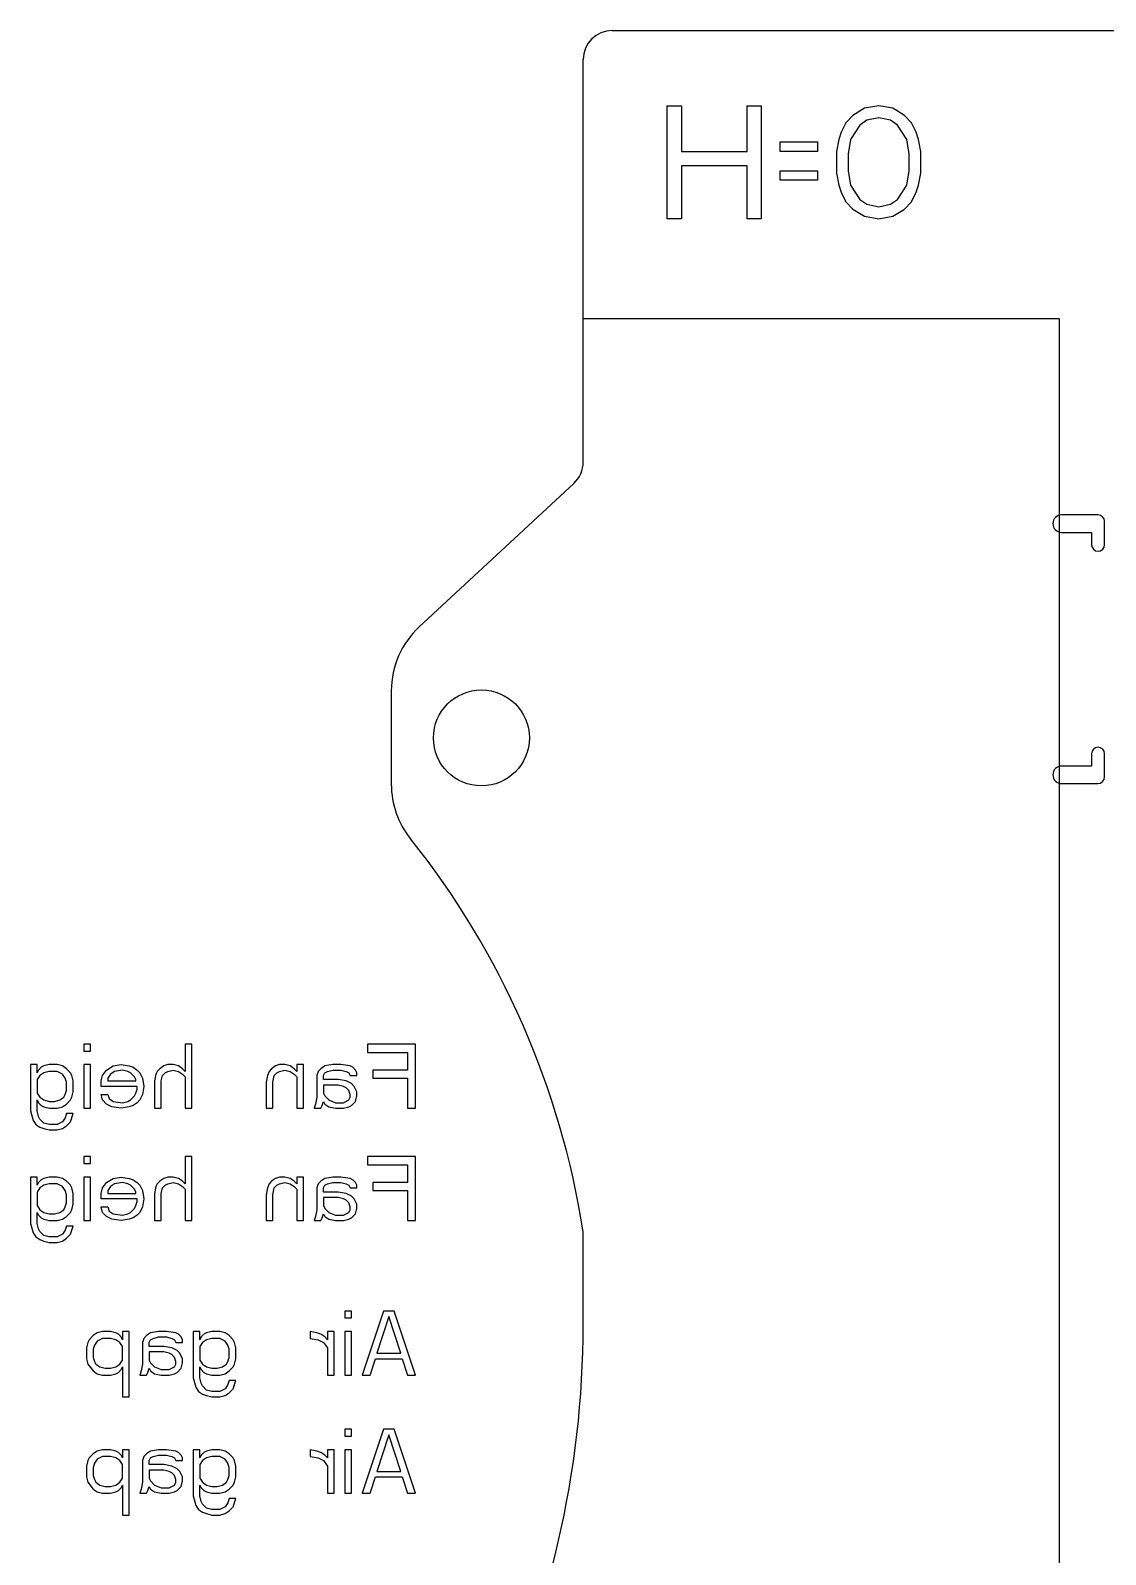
# Model space of a CAD drawing. Header units: millimetres. Extents: x 0 to 594, y 0 to 420.
# Drawn here: x 506.9 to 543.9, y 221.5 to 273.9 of the extents above; entities that cross this region are included whole.
import ezdxf

# ---------------------------------------------------------------- set-up
doc = ezdxf.new("R2010")
doc.units = ezdxf.units.MM
doc.header["$LTSCALE"] = 32.67
doc.layers.get('0').update_dxf_attribs({"linetype": 'CONTINUOUS'})
doc.layers.add('5_CURVES', color=7, linetype='CONTINUOUS')

msp = doc.modelspace()

# ---------------------------------------------------------------- linework, layer by layer
at = {"color": 7, "linetype": 'CONTINUOUS'}
for p, q in [((526.907, 273.933), (550.707, 273.933)), ((525.907, 259.089), (525.907, 272.933)), ((520.267, 253.423), (525.587, 258.356)), ((543.612, 257.273), (542.362, 257.273)), ((543.842, 256.248), (543.842, 257.043)), ((542.362, 256.673), (543.392, 256.673)), ((543.392, 256.673), (543.392, 256.248)), ((519.307, 251.223), (519.307, 248.008)), ((543.392, 249.058), (543.392, 248.633)), ((543.842, 248.263), (543.842, 249.058)), ((543.392, 248.633), (542.362, 248.633)), ((542.362, 248.033), (543.612, 248.033)), ((525.907, 229.433), (525.907, 232.618))]:
    msp.add_line(p, q, dxfattribs=at)
at = {"color": 4, "linetype": 'CONTINUOUS'}
for p, q in [((528.8, 271.339), (529.285, 271.339)), ((528.8, 267.46), (528.8, 271.339)), ((529.285, 271.339), (529.285, 269.771)), ((531.547, 271.339), (532.032, 271.339)), ((531.547, 269.771), (531.547, 271.339)), ((532.032, 271.339), (532.032, 267.46)), ((535.183, 271.009), (534.941, 270.761)), ((535.587, 271.256), (535.183, 271.009)), ((536.072, 271.339), (535.587, 271.256)), ((536.556, 271.256), (536.072, 271.339)), ((536.96, 271.009), (536.556, 271.256)), ((537.203, 270.761), (536.96, 271.009)), ((534.941, 270.761), (534.779, 270.431)), ((535.425, 270.679), (535.102, 270.183)), ((535.668, 270.844), (535.425, 270.679)), ((536.072, 270.926), (535.668, 270.844)), ((536.476, 270.844), (536.072, 270.926)), ((536.718, 270.679), (536.476, 270.844)), ((537.041, 270.183), (536.718, 270.679)), ((537.364, 270.431), (537.203, 270.761)), ((532.678, 270.101), (533.971, 270.101)), ((532.678, 269.771), (532.678, 270.101)), ((533.971, 270.101), (533.971, 269.771)), ((534.698, 270.183), (534.617, 269.771)), ((534.779, 270.431), (534.698, 270.183)), ((535.102, 270.183), (535.021, 269.688)), ((537.122, 269.688), (537.041, 270.183)), ((537.445, 270.183), (537.364, 270.431)), ((537.526, 269.771), (537.445, 270.183)), ((529.285, 269.771), (531.547, 269.771)), ((533.971, 269.771), (532.678, 269.771)), ((534.617, 269.771), (534.617, 269.028)), ((535.021, 269.688), (535.021, 269.111)), ((537.122, 269.111), (537.122, 269.688)), ((537.526, 269.028), (537.526, 269.771)), ((531.547, 269.276), (529.285, 269.276)), ((529.285, 269.276), (529.285, 267.46)), ((531.547, 267.46), (531.547, 269.276)), ((532.678, 269.111), (533.971, 269.111)), ((532.678, 268.781), (532.678, 269.111)), ((533.971, 269.111), (533.971, 268.781)), ((534.617, 269.028), (534.698, 268.616)), ((535.021, 269.111), (535.102, 268.616)), ((537.041, 268.616), (537.122, 269.111)), ((537.445, 268.616), (537.526, 269.028)), ((533.971, 268.781), (532.678, 268.781)), ((534.698, 268.616), (534.779, 268.368)), ((534.779, 268.368), (534.941, 268.038)), ((535.102, 268.616), (535.425, 268.121)), ((536.718, 268.121), (537.041, 268.616)), ((537.203, 268.038), (537.364, 268.368)), ((537.364, 268.368), (537.445, 268.616)), ((534.941, 268.038), (535.183, 267.791)), ((535.425, 268.121), (535.668, 267.956)), ((535.668, 267.956), (536.072, 267.873)), ((536.072, 267.873), (536.476, 267.956)), ((536.476, 267.956), (536.718, 268.121)), ((536.96, 267.791), (537.203, 268.038)), ((529.285, 267.46), (528.8, 267.46)), ((532.032, 267.46), (531.547, 267.46)), ((535.183, 267.791), (535.587, 267.543)), ((535.587, 267.543), (536.072, 267.46)), ((536.072, 267.46), (536.556, 267.543)), ((536.556, 267.543), (536.96, 267.791))]:
    msp.add_line(p, q, dxfattribs=at)
at = {"color": 40, "linetype": 'CONTINUOUS'}
for p, q in [((525.907, 264.033), (542.277, 264.033)), ((542.277, 264.033), (542.277, 177.403))]:
    msp.add_line(p, q, dxfattribs=at)
at = {"color": 7, "linetype": 'CONTINUOUS'}
msp.add_circle((522.407, 249.603), 1.65, dxfattribs=at)
for centre, radius, start, end in [((526.907, 272.933), 1, 90, 180), ((524.907, 259.089), 1, 312.84, 360), ((542.362, 256.973), 0.3, 90, 270), ((543.612, 257.043), 0.23, 0, 90), ((543.617, 256.248), 0.225, 180, 360), ((522.307, 251.223), 3, 132.84, 180), ((543.617, 249.058), 0.225, 0, 180), ((542.362, 248.333), 0.3, 90, 270), ((522.307, 248.008), 3, 180, 218.6411), ((543.612, 248.263), 0.23, 270, 360), ((497.547, 228.213), 28.7, 8.8281, 38.6411), ((492.907, 229.433), 33, 307.9177, 360)]:
    msp.add_arc(centre, radius, start, end, dxfattribs=at)
at = {"layer": '5_CURVES', "color": 40, "linetype": 'CONTINUOUS'}
for p, q in [((508.958, 239.069), (508.729, 239.069)), ((508.729, 239.069), (508.729, 238.835)), ((508.958, 238.835), (508.958, 239.069)), ((512.441, 239.069), (512.212, 239.069)), ((512.212, 239.069), (512.212, 238.133)), ((512.441, 236.869), (512.441, 239.069)), ((520.141, 239.069), (518.491, 239.069)), ((518.491, 239.069), (518.491, 238.788)), ((520.141, 236.869), (520.141, 239.069)), ((508.729, 238.835), (508.958, 238.835)), ((518.491, 238.788), (519.866, 238.788)), ((519.866, 238.788), (519.866, 238.18)), ((507.125, 238.367), (506.895, 238.367)), ((506.895, 238.367), (506.895, 236.776)), ((507.125, 238.086), (507.125, 238.367)), ((507.17, 238.18), (507.125, 238.086)), ((507.216, 237.993), (507.125, 237.852)), ((507.262, 238.274), (507.17, 238.18)), ((507.354, 238.086), (507.216, 237.993)), ((507.354, 238.32), (507.262, 238.274)), ((507.537, 238.367), (507.354, 238.32)), ((507.537, 238.133), (507.354, 238.086)), ((507.812, 238.367), (507.537, 238.367)), ((507.812, 238.133), (507.537, 238.133)), ((507.995, 238.32), (507.812, 238.367)), ((507.995, 238.04), (507.812, 238.133)), ((508.133, 238.227), (507.995, 238.32)), ((508.087, 237.899), (507.995, 238.04)), ((508.27, 238.086), (508.133, 238.227)), ((508.316, 237.993), (508.27, 238.086)), ((508.362, 237.805), (508.316, 237.993)), ((508.958, 238.367), (508.729, 238.367)), ((508.729, 238.367), (508.729, 236.869)), ((508.958, 236.869), (508.958, 238.367)), ((509.325, 237.805), (509.37, 237.993)), ((509.37, 237.993), (509.508, 238.18)), ((509.508, 238.18), (509.737, 238.32)), ((509.645, 238.04), (509.554, 237.899)), ((509.783, 238.133), (509.645, 238.04)), ((509.737, 238.32), (510.012, 238.367)), ((510.058, 238.18), (509.783, 238.133)), ((510.012, 238.367), (510.287, 238.32)), ((510.241, 238.133), (510.058, 238.18)), ((510.333, 238.086), (510.241, 238.133)), ((510.287, 238.32), (510.425, 238.274)), ((510.47, 237.946), (510.333, 238.086)), ((510.425, 238.274), (510.562, 238.18)), ((510.562, 238.18), (510.654, 238.086)), ((510.654, 238.086), (510.745, 237.899)), ((511.204, 238.04), (511.158, 237.805)), ((511.25, 238.133), (511.204, 238.04)), ((511.341, 238.227), (511.25, 238.133)), ((511.479, 238.32), (511.341, 238.227)), ((511.387, 237.805), (511.433, 237.993)), ((511.433, 237.993), (511.525, 238.086)), ((511.616, 238.367), (511.479, 238.32)), ((511.525, 238.086), (511.616, 238.133)), ((511.8, 238.367), (511.616, 238.367)), ((511.616, 238.133), (511.8, 238.18)), ((511.983, 238.32), (511.8, 238.367)), ((511.8, 238.18), (511.983, 238.133)), ((512.12, 238.227), (511.983, 238.32)), ((511.983, 238.133), (512.12, 238.04)), ((512.212, 238.133), (512.12, 238.227)), ((512.12, 238.04), (512.212, 237.946)), ((515.054, 237.993), (515.008, 237.759)), ((515.1, 238.133), (515.054, 237.993)), ((515.191, 238.227), (515.1, 238.133)), ((515.329, 238.32), (515.191, 238.227)), ((515.237, 237.759), (515.283, 237.993)), ((515.283, 237.993), (515.375, 238.086)), ((515.466, 238.367), (515.329, 238.32)), ((515.375, 238.086), (515.466, 238.133)), ((515.65, 238.367), (515.466, 238.367)), ((515.466, 238.133), (515.65, 238.18)), ((515.833, 238.32), (515.65, 238.367)), ((515.65, 238.18), (515.833, 238.133)), ((515.97, 238.227), (515.833, 238.32)), ((515.833, 238.133), (515.97, 238.04)), ((516.062, 238.133), (515.97, 238.227)), ((515.97, 238.04), (516.062, 237.946)), ((516.291, 238.367), (516.062, 238.367)), ((516.062, 238.367), (516.062, 238.133)), ((516.291, 236.869), (516.291, 238.367)), ((516.795, 238.133), (516.75, 237.993)), ((516.75, 237.993), (516.75, 237.244)), ((516.887, 238.227), (516.795, 238.133)), ((517.025, 238.32), (516.887, 238.227)), ((516.979, 237.993), (517.025, 238.086)), ((516.979, 237.852), (516.979, 237.993)), ((517.3, 238.367), (517.025, 238.32)), ((517.025, 238.086), (517.116, 238.133)), ((517.116, 238.133), (517.3, 238.18)), ((517.575, 238.367), (517.3, 238.367)), ((517.3, 238.18), (517.575, 238.18)), ((517.895, 238.32), (517.575, 238.367)), ((517.575, 238.18), (517.758, 238.133)), ((517.758, 238.133), (517.85, 238.086)), ((517.85, 238.086), (517.895, 237.993)), ((517.987, 238.274), (517.895, 238.32)), ((517.895, 237.993), (518.125, 237.993)), ((518.079, 238.18), (517.987, 238.274)), ((518.125, 238.086), (518.079, 238.18)), ((518.125, 237.993), (518.125, 238.086)), ((519.866, 238.18), (518.675, 238.18)), ((518.675, 238.18), (518.675, 237.899)), ((507.125, 237.852), (507.125, 237.384)), ((508.133, 237.759), (508.087, 237.899)), ((508.087, 237.337), (508.133, 237.478)), ((508.133, 237.478), (508.133, 237.759)), ((508.362, 237.431), (508.362, 237.805)), ((509.325, 237.618), (509.325, 237.805)), ((510.562, 237.618), (509.325, 237.618)), ((509.554, 237.899), (509.554, 237.805)), ((509.554, 237.805), (510.516, 237.805)), ((510.516, 237.852), (510.47, 237.946)), ((510.516, 237.805), (510.516, 237.852)), ((510.516, 237.384), (510.562, 237.525)), ((510.562, 237.525), (510.562, 237.618)), ((510.745, 237.899), (510.791, 237.618)), ((510.791, 237.618), (510.745, 237.337)), ((511.158, 237.805), (511.158, 236.869)), ((511.387, 236.869), (511.387, 237.805)), ((512.212, 237.946), (512.212, 236.869)), ((515.008, 237.759), (515.008, 236.869)), ((515.237, 236.869), (515.237, 237.759)), ((516.062, 237.946), (516.062, 236.869)), ((517.483, 237.852), (516.979, 237.852)), ((517.483, 237.665), (516.979, 237.665)), ((516.979, 237.665), (516.979, 237.384)), ((517.758, 237.805), (517.483, 237.852)), ((517.666, 237.618), (517.483, 237.665)), ((517.758, 237.571), (517.666, 237.618)), ((517.941, 237.712), (517.758, 237.805)), ((517.85, 237.478), (517.758, 237.571)), ((517.895, 237.337), (517.85, 237.478)), ((518.033, 237.618), (517.941, 237.712)), ((518.125, 237.431), (518.033, 237.618)), ((518.675, 237.899), (519.866, 237.899)), ((519.866, 237.899), (519.866, 236.869)), ((507.125, 237.384), (507.216, 237.244)), ((507.125, 236.776), (507.125, 237.15)), ((507.125, 237.15), (507.17, 237.057)), ((507.17, 237.057), (507.262, 236.963)), ((507.216, 237.244), (507.354, 237.15)), ((507.262, 236.963), (507.354, 236.916)), ((507.354, 237.15), (507.537, 237.103)), ((507.354, 236.916), (507.537, 236.869)), ((507.537, 237.103), (507.72, 237.103)), ((507.72, 237.103), (507.904, 237.15)), ((507.812, 236.869), (507.995, 236.916)), ((507.904, 237.15), (508.041, 237.244)), ((507.995, 236.916), (508.133, 237.01)), ((508.041, 237.244), (508.087, 237.337)), ((508.133, 237.01), (508.27, 237.15)), ((508.27, 237.15), (508.316, 237.244)), ((508.316, 237.244), (508.362, 237.431)), ((509.325, 237.337), (509.554, 237.337)), ((509.37, 237.15), (509.325, 237.337)), ((509.508, 237.01), (509.37, 237.15)), ((509.691, 236.916), (509.508, 237.01)), ((509.554, 237.337), (509.6, 237.197)), ((509.6, 237.197), (509.737, 237.103)), ((510.012, 236.869), (509.691, 236.916)), ((509.737, 237.103), (510.058, 237.057)), ((510.287, 236.916), (510.012, 236.869)), ((510.058, 237.057), (510.241, 237.103)), ((510.241, 237.103), (510.333, 237.15)), ((510.425, 236.963), (510.287, 236.916)), ((510.333, 237.15), (510.47, 237.291)), ((510.562, 237.057), (510.425, 236.963)), ((510.47, 237.291), (510.516, 237.384)), ((510.654, 237.15), (510.562, 237.057)), ((510.745, 237.337), (510.654, 237.15)), ((516.704, 237.01), (516.658, 236.869)), ((516.75, 237.244), (516.704, 237.01)), ((516.887, 236.869), (516.933, 236.963)), ((516.933, 236.963), (516.979, 237.103)), ((516.979, 237.384), (517.025, 237.291)), ((516.979, 237.103), (517.025, 237.01)), ((517.025, 237.291), (517.162, 237.15)), ((517.025, 237.01), (517.162, 236.916)), ((517.162, 237.15), (517.391, 237.057)), ((517.162, 236.916), (517.391, 236.869)), ((517.391, 237.057), (517.666, 237.057)), ((517.666, 237.057), (517.85, 237.15)), ((517.666, 236.869), (517.85, 236.916)), ((517.85, 237.15), (517.895, 237.244)), ((517.85, 236.916), (517.941, 236.963)), ((517.895, 237.244), (517.895, 237.337)), ((517.941, 236.963), (518.079, 237.103)), ((518.079, 237.103), (518.125, 237.291)), ((518.125, 237.291), (518.125, 237.431)), ((506.895, 236.776), (506.987, 236.448)), ((506.987, 236.448), (507.079, 236.308)), ((507.17, 236.588), (507.125, 236.776)), ((507.216, 236.495), (507.17, 236.588)), ((507.354, 236.354), (507.216, 236.495)), ((507.537, 236.869), (507.812, 236.869)), ((507.995, 236.401), (507.812, 236.308)), ((508.087, 236.542), (507.995, 236.401)), ((508.133, 236.682), (508.087, 236.542)), ((508.362, 236.682), (508.133, 236.682)), ((508.133, 236.261), (508.27, 236.401)), ((508.27, 236.401), (508.362, 236.682)), ((508.729, 236.869), (508.958, 236.869)), ((511.158, 236.869), (511.387, 236.869)), ((512.212, 236.869), (512.441, 236.869)), ((515.008, 236.869), (515.237, 236.869)), ((516.062, 236.869), (516.291, 236.869)), ((516.658, 236.869), (516.887, 236.869)), ((517.391, 236.869), (517.666, 236.869)), ((519.866, 236.869), (520.141, 236.869)), ((507.079, 236.308), (507.216, 236.214)), ((507.216, 236.214), (507.354, 236.167)), ((507.537, 236.308), (507.354, 236.354)), ((507.354, 236.167), (507.537, 236.12)), ((507.812, 236.308), (507.537, 236.308)), ((507.537, 236.12), (507.812, 236.12)), ((507.812, 236.12), (507.995, 236.167)), ((507.995, 236.167), (508.133, 236.261)), ((508.958, 235.202), (508.729, 235.202)), ((508.729, 235.202), (508.729, 234.968)), ((508.729, 234.968), (508.958, 234.968)), ((508.958, 234.968), (508.958, 235.202)), ((512.441, 235.202), (512.212, 235.202)), ((512.212, 235.202), (512.212, 234.266)), ((512.441, 233.002), (512.441, 235.202)), ((520.141, 235.202), (518.491, 235.202)), ((518.491, 235.202), (518.491, 234.921)), ((518.491, 234.921), (519.866, 234.921)), ((519.866, 234.921), (519.866, 234.313)), ((520.141, 233.002), (520.141, 235.202)), ((507.125, 234.5), (506.895, 234.5)), ((506.895, 234.5), (506.895, 232.908)), ((507.125, 234.219), (507.125, 234.5)), ((507.17, 234.313), (507.125, 234.219)), ((507.262, 234.406), (507.17, 234.313)), ((507.354, 234.453), (507.262, 234.406)), ((507.537, 234.5), (507.354, 234.453)), ((507.812, 234.5), (507.537, 234.5)), ((507.995, 234.453), (507.812, 234.5)), ((508.133, 234.359), (507.995, 234.453)), ((508.27, 234.219), (508.133, 234.359)), ((508.958, 234.5), (508.729, 234.5)), ((508.729, 234.5), (508.729, 233.002)), ((508.958, 233.002), (508.958, 234.5)), ((509.37, 234.125), (509.508, 234.313)), ((509.508, 234.313), (509.737, 234.453)), ((509.737, 234.453), (510.012, 234.5)), ((510.058, 234.313), (509.783, 234.266)), ((510.012, 234.5), (510.287, 234.453)), ((510.241, 234.266), (510.058, 234.313)), ((510.287, 234.453), (510.425, 234.406)), ((510.425, 234.406), (510.562, 234.313)), ((510.562, 234.313), (510.654, 234.219)), ((511.341, 234.359), (511.25, 234.266)), ((511.479, 234.453), (511.341, 234.359)), ((511.616, 234.5), (511.479, 234.453)), ((511.8, 234.5), (511.616, 234.5)), ((511.616, 234.266), (511.8, 234.313)), ((511.983, 234.453), (511.8, 234.5)), ((511.8, 234.313), (511.983, 234.266)), ((512.12, 234.359), (511.983, 234.453)), ((512.212, 234.266), (512.12, 234.359)), ((515.191, 234.359), (515.1, 234.266)), ((515.329, 234.453), (515.191, 234.359)), ((515.466, 234.5), (515.329, 234.453)), ((515.65, 234.5), (515.466, 234.5)), ((515.466, 234.266), (515.65, 234.313)), ((515.833, 234.453), (515.65, 234.5)), ((515.65, 234.313), (515.833, 234.266)), ((515.97, 234.359), (515.833, 234.453)), ((516.062, 234.266), (515.97, 234.359)), ((516.291, 234.5), (516.062, 234.5)), ((516.062, 234.5), (516.062, 234.266)), ((516.291, 233.002), (516.291, 234.5)), ((516.887, 234.359), (516.795, 234.266)), ((517.025, 234.453), (516.887, 234.359)), ((517.3, 234.5), (517.025, 234.453)), ((517.116, 234.266), (517.3, 234.313)), ((517.575, 234.5), (517.3, 234.5)), ((517.3, 234.313), (517.575, 234.313)), ((517.895, 234.453), (517.575, 234.5)), ((517.575, 234.313), (517.758, 234.266)), ((517.987, 234.406), (517.895, 234.453)), ((518.079, 234.313), (517.987, 234.406)), ((518.125, 234.219), (518.079, 234.313)), ((519.866, 234.313), (518.675, 234.313)), ((518.675, 234.313), (518.675, 234.032)), ((507.216, 234.125), (507.125, 233.985)), ((507.125, 233.985), (507.125, 233.517)), ((507.354, 234.219), (507.216, 234.125)), ((507.537, 234.266), (507.354, 234.219)), ((507.812, 234.266), (507.537, 234.266)), ((507.995, 234.172), (507.812, 234.266)), ((508.087, 234.032), (507.995, 234.172)), ((508.133, 233.891), (508.087, 234.032)), ((508.133, 233.61), (508.133, 233.891)), ((508.316, 234.125), (508.27, 234.219)), ((508.362, 233.938), (508.316, 234.125)), ((508.362, 233.564), (508.362, 233.938)), ((509.325, 233.938), (509.37, 234.125)), ((509.325, 233.751), (509.325, 233.938)), ((509.645, 234.172), (509.554, 234.032)), ((509.554, 234.032), (509.554, 233.938)), ((509.554, 233.938), (510.516, 233.938)), ((509.783, 234.266), (509.645, 234.172)), ((510.333, 234.219), (510.241, 234.266)), ((510.47, 234.079), (510.333, 234.219)), ((510.516, 233.985), (510.47, 234.079)), ((510.516, 233.938), (510.516, 233.985)), ((510.654, 234.219), (510.745, 234.032)), ((510.745, 234.032), (510.791, 233.751)), ((511.204, 234.172), (511.158, 233.938)), ((511.158, 233.938), (511.158, 233.002)), ((511.25, 234.266), (511.204, 234.172)), ((511.387, 233.938), (511.433, 234.125)), ((511.387, 233.002), (511.387, 233.938)), ((511.433, 234.125), (511.525, 234.219)), ((511.525, 234.219), (511.616, 234.266)), ((511.983, 234.266), (512.12, 234.172)), ((512.12, 234.172), (512.212, 234.079)), ((512.212, 234.079), (512.212, 233.002)), ((515.054, 234.125), (515.008, 233.891)), ((515.008, 233.891), (515.008, 233.002)), ((515.1, 234.266), (515.054, 234.125)), ((515.237, 233.891), (515.283, 234.125)), ((515.237, 233.002), (515.237, 233.891)), ((515.283, 234.125), (515.375, 234.219)), ((515.375, 234.219), (515.466, 234.266)), ((515.833, 234.266), (515.97, 234.172)), ((515.97, 234.172), (516.062, 234.079)), ((516.062, 234.079), (516.062, 233.002)), ((516.795, 234.266), (516.75, 234.125)), ((516.75, 234.125), (516.75, 233.376)), ((516.979, 234.125), (517.025, 234.219)), ((516.979, 233.985), (516.979, 234.125)), ((517.483, 233.985), (516.979, 233.985)), ((517.483, 233.798), (516.979, 233.798)), ((516.979, 233.798), (516.979, 233.517)), ((517.025, 234.219), (517.116, 234.266)), ((517.758, 233.938), (517.483, 233.985)), ((517.666, 233.751), (517.483, 233.798)), ((517.758, 234.266), (517.85, 234.219)), ((517.941, 233.845), (517.758, 233.938)), ((517.85, 234.219), (517.895, 234.125)), ((517.895, 234.125), (518.125, 234.125)), ((518.033, 233.751), (517.941, 233.845)), ((518.125, 234.125), (518.125, 234.219)), ((518.675, 234.032), (519.866, 234.032)), ((519.866, 234.032), (519.866, 233.002)), ((507.125, 233.517), (507.216, 233.376)), ((507.125, 232.908), (507.125, 233.283)), ((507.125, 233.283), (507.17, 233.189)), ((507.216, 233.376), (507.354, 233.283)), ((507.354, 233.283), (507.537, 233.236)), ((507.72, 233.236), (507.904, 233.283)), ((507.904, 233.283), (508.041, 233.376)), ((508.041, 233.376), (508.087, 233.47)), ((508.087, 233.47), (508.133, 233.61)), ((508.133, 233.142), (508.27, 233.283)), ((508.27, 233.283), (508.316, 233.376)), ((508.316, 233.376), (508.362, 233.564)), ((510.562, 233.751), (509.325, 233.751)), ((509.325, 233.47), (509.554, 233.47)), ((509.37, 233.283), (509.325, 233.47)), ((509.508, 233.142), (509.37, 233.283)), ((509.554, 233.47), (509.6, 233.33)), ((509.6, 233.33), (509.737, 233.236)), ((510.241, 233.236), (510.333, 233.283)), ((510.333, 233.283), (510.47, 233.423)), ((510.47, 233.423), (510.516, 233.517)), ((510.516, 233.517), (510.562, 233.657)), ((510.562, 233.657), (510.562, 233.751)), ((510.654, 233.283), (510.562, 233.189)), ((510.745, 233.47), (510.654, 233.283)), ((510.791, 233.751), (510.745, 233.47)), ((516.75, 233.376), (516.704, 233.142)), ((516.979, 233.517), (517.025, 233.423)), ((517.025, 233.423), (517.162, 233.283)), ((517.162, 233.283), (517.391, 233.189)), ((517.758, 233.704), (517.666, 233.751)), ((517.666, 233.189), (517.85, 233.283)), ((517.85, 233.61), (517.758, 233.704)), ((517.895, 233.47), (517.85, 233.61)), ((517.85, 233.283), (517.895, 233.376)), ((517.895, 233.376), (517.895, 233.47)), ((518.125, 233.564), (518.033, 233.751)), ((518.079, 233.236), (518.125, 233.423)), ((518.125, 233.423), (518.125, 233.564)), ((506.895, 232.908), (506.987, 232.581)), ((507.17, 232.721), (507.125, 232.908)), ((507.17, 233.189), (507.262, 233.096)), ((507.262, 233.096), (507.354, 233.049)), ((507.354, 233.049), (507.537, 233.002)), ((507.537, 233.236), (507.72, 233.236)), ((507.537, 233.002), (507.812, 233.002)), ((507.812, 233.002), (507.995, 233.049)), ((507.995, 233.049), (508.133, 233.142)), ((508.133, 232.815), (508.087, 232.674)), ((508.362, 232.815), (508.133, 232.815)), ((508.27, 232.534), (508.362, 232.815)), ((508.729, 233.002), (508.958, 233.002)), ((509.691, 233.049), (509.508, 233.142)), ((510.012, 233.002), (509.691, 233.049)), ((509.737, 233.236), (510.058, 233.189)), ((510.287, 233.049), (510.012, 233.002)), ((510.058, 233.189), (510.241, 233.236)), ((510.425, 233.096), (510.287, 233.049)), ((510.562, 233.189), (510.425, 233.096)), ((511.158, 233.002), (511.387, 233.002)), ((512.212, 233.002), (512.441, 233.002)), ((515.008, 233.002), (515.237, 233.002)), ((516.062, 233.002), (516.291, 233.002)), ((516.704, 233.142), (516.658, 233.002)), ((516.658, 233.002), (516.887, 233.002)), ((516.887, 233.002), (516.933, 233.096)), ((516.933, 233.096), (516.979, 233.236)), ((516.979, 233.236), (517.025, 233.142)), ((517.025, 233.142), (517.162, 233.049)), ((517.162, 233.049), (517.391, 233.002)), ((517.391, 233.189), (517.666, 233.189)), ((517.391, 233.002), (517.666, 233.002)), ((517.666, 233.002), (517.85, 233.049)), ((517.85, 233.049), (517.941, 233.096)), ((517.941, 233.096), (518.079, 233.236)), ((519.866, 233.002), (520.141, 233.002)), ((506.987, 232.581), (507.079, 232.44)), ((507.079, 232.44), (507.216, 232.347)), ((507.216, 232.627), (507.17, 232.721)), ((507.354, 232.487), (507.216, 232.627)), ((507.216, 232.347), (507.354, 232.3)), ((507.537, 232.44), (507.354, 232.487)), ((507.354, 232.3), (507.537, 232.253)), ((507.812, 232.44), (507.537, 232.44)), ((507.537, 232.253), (507.812, 232.253)), ((507.995, 232.534), (507.812, 232.44)), ((507.812, 232.253), (507.995, 232.3)), ((508.087, 232.674), (507.995, 232.534)), ((507.995, 232.3), (508.133, 232.393)), ((508.133, 232.393), (508.27, 232.534)), ((517.941, 229.889), (517.712, 229.889)), ((517.712, 229.889), (517.712, 229.655)), ((517.712, 229.655), (517.941, 229.655)), ((517.941, 229.655), (517.941, 229.889)), ((519.041, 229.889), (518.308, 227.689)), ((519.225, 229.702), (518.812, 228.438)), ((519.408, 229.889), (519.041, 229.889)), ((519.637, 228.438), (519.225, 229.702)), ((520.141, 227.689), (519.408, 229.889)), ((509.187, 229.14), (509.05, 229.047)), ((509.37, 229.187), (509.187, 229.14)), ((509.645, 229.187), (509.37, 229.187)), ((509.829, 229.14), (509.645, 229.187)), ((509.92, 229.094), (509.829, 229.14)), ((510.012, 229), (509.92, 229.094)), ((510.287, 229.187), (510.058, 229.187)), ((510.058, 229.187), (510.058, 228.906)), ((510.287, 226.94), (510.287, 229.187)), ((511.02, 229.14), (510.883, 229.047)), ((511.295, 229.187), (511.02, 229.14)), ((511.57, 229.187), (511.295, 229.187)), ((511.891, 229.14), (511.57, 229.187)), ((511.983, 229.094), (511.891, 229.14)), ((512.075, 229), (511.983, 229.094)), ((512.716, 229.187), (512.487, 229.187)), ((512.487, 229.187), (512.487, 227.596)), ((512.716, 228.906), (512.716, 229.187)), ((512.854, 229.094), (512.762, 229)), ((512.945, 229.14), (512.854, 229.094)), ((513.129, 229.187), (512.945, 229.14)), ((513.404, 229.187), (513.129, 229.187)), ((513.587, 229.14), (513.404, 229.187)), ((513.725, 229.047), (513.587, 229.14)), ((516.75, 229.14), (516.52, 229.187)), ((516.52, 229.187), (516.52, 228.953)), ((516.887, 229.094), (516.75, 229.14)), ((517.025, 229), (516.887, 229.094)), ((517.345, 229.187), (517.116, 229.187)), ((517.116, 229.187), (517.116, 228.906)), ((517.345, 227.689), (517.345, 229.187)), ((517.941, 229.187), (517.712, 229.187)), ((517.712, 229.187), (517.712, 227.689)), ((517.941, 227.689), (517.941, 229.187)), ((508.866, 228.813), (508.82, 228.626)), ((508.82, 228.626), (508.82, 228.251)), ((508.912, 228.906), (508.866, 228.813)), ((509.05, 229.047), (508.912, 228.906)), ((509.095, 228.719), (509.05, 228.579)), ((509.05, 228.579), (509.05, 228.298)), ((509.187, 228.86), (509.095, 228.719)), ((509.37, 228.953), (509.187, 228.86)), ((509.645, 228.953), (509.37, 228.953)), ((509.829, 228.906), (509.645, 228.953)), ((509.966, 228.813), (509.829, 228.906)), ((510.058, 228.672), (509.966, 228.813)), ((510.058, 228.906), (510.012, 229)), ((510.058, 228.204), (510.058, 228.672)), ((510.791, 228.953), (510.745, 228.813)), ((510.745, 228.813), (510.745, 228.064)), ((510.883, 229.047), (510.791, 228.953)), ((510.975, 228.813), (511.02, 228.906)), ((510.975, 228.672), (510.975, 228.813)), ((511.479, 228.672), (510.975, 228.672)), ((511.02, 228.906), (511.112, 228.953)), ((511.112, 228.953), (511.295, 229)), ((511.295, 229), (511.57, 229)), ((511.754, 228.626), (511.479, 228.672)), ((511.57, 229), (511.754, 228.953)), ((511.754, 228.953), (511.845, 228.906)), ((511.937, 228.532), (511.754, 228.626)), ((511.845, 228.906), (511.891, 228.813)), ((511.891, 228.813), (512.12, 228.813)), ((512.029, 228.438), (511.937, 228.532)), ((512.12, 228.906), (512.075, 229)), ((512.12, 228.813), (512.12, 228.906)), ((512.762, 229), (512.716, 228.906)), ((512.808, 228.813), (512.716, 228.672)), ((512.716, 228.672), (512.716, 228.204)), ((512.945, 228.906), (512.808, 228.813)), ((513.129, 228.953), (512.945, 228.906)), ((513.404, 228.953), (513.129, 228.953)), ((513.587, 228.86), (513.404, 228.953)), ((513.679, 228.719), (513.587, 228.86)), ((513.725, 228.579), (513.679, 228.719)), ((513.862, 228.906), (513.725, 229.047)), ((513.725, 228.298), (513.725, 228.579)), ((513.908, 228.813), (513.862, 228.906)), ((513.954, 228.626), (513.908, 228.813)), ((513.954, 228.251), (513.954, 228.626)), ((516.52, 228.953), (516.795, 228.906)), ((516.795, 228.906), (516.979, 228.813)), ((516.979, 228.813), (517.116, 228.626)), ((517.116, 228.906), (517.025, 229)), ((517.116, 228.626), (517.116, 227.689)), ((508.82, 228.251), (508.866, 228.064)), ((508.866, 228.064), (509.05, 227.83)), ((509.05, 228.298), (509.095, 228.157)), ((509.095, 228.157), (509.141, 228.064)), ((509.141, 228.064), (509.279, 227.97)), ((509.829, 227.97), (509.966, 228.064)), ((509.966, 228.064), (510.058, 228.204)), ((510.745, 228.064), (510.7, 227.83)), ((511.479, 228.485), (510.975, 228.485)), ((510.975, 228.485), (510.975, 228.204)), ((510.975, 228.204), (511.02, 228.111)), ((511.02, 228.111), (511.158, 227.97)), ((511.662, 228.438), (511.479, 228.485)), ((511.754, 228.392), (511.662, 228.438)), ((511.845, 228.298), (511.754, 228.392)), ((511.891, 228.157), (511.845, 228.298)), ((511.845, 227.97), (511.891, 228.064)), ((511.891, 228.064), (511.891, 228.157)), ((512.12, 228.251), (512.029, 228.438)), ((512.075, 227.923), (512.12, 228.111)), ((512.12, 228.111), (512.12, 228.251)), ((512.716, 228.204), (512.808, 228.064)), ((512.808, 228.064), (512.945, 227.97)), ((513.495, 227.97), (513.633, 228.064)), ((513.633, 228.064), (513.679, 228.157)), ((513.679, 228.157), (513.725, 228.298)), ((513.862, 227.97), (513.908, 228.064)), ((513.908, 228.064), (513.954, 228.251)), ((518.583, 227.689), (518.766, 228.251)), ((518.766, 228.251), (519.683, 228.251)), ((518.812, 228.438), (519.637, 228.438)), ((519.683, 228.251), (519.866, 227.689)), ((509.05, 227.83), (509.187, 227.736)), ((509.187, 227.736), (509.37, 227.689)), ((509.279, 227.97), (509.462, 227.923)), ((509.37, 227.689), (509.645, 227.689)), ((509.462, 227.923), (509.645, 227.923)), ((509.645, 227.923), (509.829, 227.97)), ((509.645, 227.689), (509.829, 227.736)), ((509.829, 227.736), (509.92, 227.783)), ((509.92, 227.783), (510.012, 227.877)), ((510.012, 227.877), (510.058, 227.97)), ((510.058, 227.97), (510.058, 226.94)), ((510.7, 227.83), (510.654, 227.689)), ((510.654, 227.689), (510.883, 227.689)), ((510.883, 227.689), (510.929, 227.783)), ((510.929, 227.783), (510.975, 227.923)), ((510.975, 227.923), (511.02, 227.83)), ((511.02, 227.83), (511.158, 227.736)), ((511.158, 227.97), (511.387, 227.877)), ((511.158, 227.736), (511.387, 227.689)), ((511.387, 227.877), (511.662, 227.877)), ((511.387, 227.689), (511.662, 227.689)), ((511.662, 227.877), (511.845, 227.97)), ((511.662, 227.689), (511.845, 227.736)), ((511.845, 227.736), (511.937, 227.783)), ((511.937, 227.783), (512.075, 227.923)), ((512.487, 227.596), (512.579, 227.268)), ((512.716, 227.596), (512.716, 227.97)), ((512.716, 227.97), (512.762, 227.877)), ((512.762, 227.409), (512.716, 227.596)), ((512.762, 227.877), (512.854, 227.783)), ((512.854, 227.783), (512.945, 227.736)), ((512.945, 227.97), (513.129, 227.923)), ((512.945, 227.736), (513.129, 227.689)), ((513.129, 227.923), (513.312, 227.923)), ((513.129, 227.689), (513.404, 227.689)), ((513.312, 227.923), (513.495, 227.97)), ((513.404, 227.689), (513.587, 227.736)), ((513.587, 227.736), (513.725, 227.83)), ((513.725, 227.502), (513.679, 227.362)), ((513.725, 227.83), (513.862, 227.97)), ((513.954, 227.502), (513.725, 227.502)), ((513.862, 227.221), (513.954, 227.502)), ((517.116, 227.689), (517.345, 227.689)), ((517.712, 227.689), (517.941, 227.689)), ((518.308, 227.689), (518.583, 227.689)), ((519.866, 227.689), (520.141, 227.689)), ((512.579, 227.268), (512.67, 227.128)), ((512.67, 227.128), (512.808, 227.034)), ((512.808, 227.315), (512.762, 227.409)), ((512.945, 227.175), (512.808, 227.315)), ((512.808, 227.034), (512.945, 226.987)), ((513.129, 227.128), (512.945, 227.175)), ((512.945, 226.987), (513.129, 226.94)), ((513.404, 227.128), (513.129, 227.128)), ((513.587, 227.221), (513.404, 227.128)), ((513.404, 226.94), (513.587, 226.987)), ((513.679, 227.362), (513.587, 227.221)), ((513.587, 226.987), (513.725, 227.081)), ((513.725, 227.081), (513.862, 227.221)), ((510.058, 226.94), (510.287, 226.94)), ((513.129, 226.94), (513.404, 226.94)), ((517.941, 225.826), (517.712, 225.826)), ((517.712, 225.826), (517.712, 225.592)), ((517.712, 225.592), (517.941, 225.592)), ((517.941, 225.592), (517.941, 225.826)), ((519.041, 225.826), (518.308, 223.626)), ((519.225, 225.639), (518.812, 224.375)), ((519.408, 225.826), (519.041, 225.826)), ((519.637, 224.375), (519.225, 225.639)), ((520.141, 223.626), (519.408, 225.826)), ((509.05, 224.984), (508.912, 224.843)), ((509.187, 225.077), (509.05, 224.984)), ((509.37, 225.124), (509.187, 225.077)), ((509.37, 224.89), (509.187, 224.796)), ((509.645, 225.124), (509.37, 225.124)), ((509.645, 224.89), (509.37, 224.89)), ((509.829, 225.077), (509.645, 225.124)), ((509.829, 224.843), (509.645, 224.89)), ((509.92, 225.03), (509.829, 225.077)), ((510.012, 224.937), (509.92, 225.03)), ((510.058, 224.843), (510.012, 224.937)), ((510.287, 225.124), (510.058, 225.124)), ((510.058, 225.124), (510.058, 224.843)), ((510.287, 222.877), (510.287, 225.124)), ((510.791, 224.89), (510.745, 224.749)), ((510.883, 224.984), (510.791, 224.89)), ((511.02, 225.077), (510.883, 224.984)), ((511.295, 225.124), (511.02, 225.077)), ((511.02, 224.843), (511.112, 224.89)), ((511.112, 224.89), (511.295, 224.937)), ((511.57, 225.124), (511.295, 225.124)), ((511.295, 224.937), (511.57, 224.937)), ((511.891, 225.077), (511.57, 225.124)), ((511.57, 224.937), (511.754, 224.89)), ((511.754, 224.89), (511.845, 224.843)), ((511.983, 225.03), (511.891, 225.077)), ((512.075, 224.937), (511.983, 225.03)), ((512.12, 224.843), (512.075, 224.937)), ((512.716, 225.124), (512.487, 225.124)), ((512.487, 225.124), (512.487, 223.532)), ((512.716, 224.843), (512.716, 225.124)), ((512.762, 224.937), (512.716, 224.843)), ((512.854, 225.03), (512.762, 224.937)), ((512.945, 225.077), (512.854, 225.03)), ((513.129, 225.124), (512.945, 225.077)), ((513.129, 224.89), (512.945, 224.843)), ((513.404, 225.124), (513.129, 225.124)), ((513.404, 224.89), (513.129, 224.89)), ((513.587, 225.077), (513.404, 225.124)), ((513.587, 224.796), (513.404, 224.89)), ((513.725, 224.984), (513.587, 225.077)), ((513.862, 224.843), (513.725, 224.984)), ((516.75, 225.077), (516.52, 225.124)), ((516.52, 225.124), (516.52, 224.89)), ((516.52, 224.89), (516.795, 224.843)), ((516.887, 225.03), (516.75, 225.077)), ((517.025, 224.937), (516.887, 225.03)), ((517.116, 224.843), (517.025, 224.937)), ((517.345, 225.124), (517.116, 225.124)), ((517.116, 225.124), (517.116, 224.843)), ((517.345, 223.626), (517.345, 225.124)), ((517.941, 225.124), (517.712, 225.124)), ((517.712, 225.124), (517.712, 223.626)), ((517.941, 223.626), (517.941, 225.124)), ((508.866, 224.749), (508.82, 224.562)), ((508.82, 224.562), (508.82, 224.188)), ((508.912, 224.843), (508.866, 224.749)), ((509.095, 224.656), (509.05, 224.515)), ((509.05, 224.515), (509.05, 224.235)), ((509.187, 224.796), (509.095, 224.656)), ((509.966, 224.749), (509.829, 224.843)), ((510.058, 224.609), (509.966, 224.749)), ((510.058, 224.141), (510.058, 224.609)), ((510.745, 224.749), (510.745, 224.001)), ((510.975, 224.749), (511.02, 224.843)), ((510.975, 224.609), (510.975, 224.749)), ((511.479, 224.609), (510.975, 224.609)), ((511.479, 224.422), (510.975, 224.422)), ((510.975, 224.422), (510.975, 224.141)), ((511.754, 224.562), (511.479, 224.609)), ((511.662, 224.375), (511.479, 224.422)), ((511.754, 224.328), (511.662, 224.375)), ((511.937, 224.469), (511.754, 224.562)), ((511.845, 224.843), (511.891, 224.749)), ((511.891, 224.749), (512.12, 224.749)), ((512.029, 224.375), (511.937, 224.469)), ((512.12, 224.188), (512.029, 224.375)), ((512.12, 224.749), (512.12, 224.843)), ((512.808, 224.749), (512.716, 224.609)), ((512.716, 224.609), (512.716, 224.141)), ((512.945, 224.843), (512.808, 224.749)), ((513.679, 224.656), (513.587, 224.796)), ((513.725, 224.515), (513.679, 224.656)), ((513.725, 224.235), (513.725, 224.515)), ((513.908, 224.749), (513.862, 224.843)), ((513.954, 224.562), (513.908, 224.749)), ((513.954, 224.188), (513.954, 224.562)), ((516.795, 224.843), (516.979, 224.749)), ((516.979, 224.749), (517.116, 224.562)), ((517.116, 224.562), (517.116, 223.626)), ((518.812, 224.375), (519.637, 224.375)), ((508.82, 224.188), (508.866, 224.001)), ((508.866, 224.001), (509.05, 223.767)), ((509.05, 224.235), (509.095, 224.094)), ((509.095, 224.094), (509.141, 224.001)), ((509.141, 224.001), (509.279, 223.907)), ((509.279, 223.907), (509.462, 223.86)), ((509.462, 223.86), (509.645, 223.86)), ((509.645, 223.86), (509.829, 223.907)), ((509.829, 223.907), (509.966, 224.001)), ((509.92, 223.72), (510.012, 223.813)), ((509.966, 224.001), (510.058, 224.141)), ((510.012, 223.813), (510.058, 223.907)), ((510.058, 223.907), (510.058, 222.877)), ((510.745, 224.001), (510.7, 223.767)), ((510.929, 223.72), (510.975, 223.86)), ((510.975, 224.141), (511.02, 224.047)), ((510.975, 223.86), (511.02, 223.767)), ((511.02, 224.047), (511.158, 223.907)), ((511.158, 223.907), (511.387, 223.813)), ((511.387, 223.813), (511.662, 223.813)), ((511.662, 223.813), (511.845, 223.907)), ((511.845, 224.235), (511.754, 224.328)), ((511.891, 224.094), (511.845, 224.235)), ((511.845, 223.907), (511.891, 224.001)), ((511.891, 224.001), (511.891, 224.094)), ((511.937, 223.72), (512.075, 223.86)), ((512.075, 223.86), (512.12, 224.047)), ((512.12, 224.047), (512.12, 224.188)), ((512.716, 224.141), (512.808, 224.001)), ((512.716, 223.907), (512.762, 223.813)), ((512.716, 223.532), (512.716, 223.907)), ((512.762, 223.813), (512.854, 223.72)), ((512.808, 224.001), (512.945, 223.907)), ((512.945, 223.907), (513.129, 223.86)), ((513.129, 223.86), (513.312, 223.86)), ((513.312, 223.86), (513.495, 223.907)), ((513.495, 223.907), (513.633, 224.001)), ((513.633, 224.001), (513.679, 224.094)), ((513.679, 224.094), (513.725, 224.235)), ((513.725, 223.767), (513.862, 223.907)), ((513.862, 223.907), (513.908, 224.001)), ((513.908, 224.001), (513.954, 224.188)), ((518.583, 223.626), (518.766, 224.188)), ((518.766, 224.188), (519.683, 224.188)), ((519.683, 224.188), (519.866, 223.626)), ((509.05, 223.767), (509.187, 223.673)), ((509.187, 223.673), (509.37, 223.626)), ((509.37, 223.626), (509.645, 223.626)), ((509.645, 223.626), (509.829, 223.673)), ((509.829, 223.673), (509.92, 223.72)), ((510.7, 223.767), (510.654, 223.626)), ((510.654, 223.626), (510.883, 223.626)), ((510.883, 223.626), (510.929, 223.72)), ((511.02, 223.767), (511.158, 223.673)), ((511.158, 223.673), (511.387, 223.626)), ((511.387, 223.626), (511.662, 223.626)), ((511.662, 223.626), (511.845, 223.673)), ((511.845, 223.673), (511.937, 223.72)), ((512.487, 223.532), (512.579, 223.205)), ((512.762, 223.345), (512.716, 223.532)), ((512.808, 223.252), (512.762, 223.345)), ((512.854, 223.72), (512.945, 223.673)), ((512.945, 223.673), (513.129, 223.626)), ((513.129, 223.626), (513.404, 223.626)), ((513.404, 223.626), (513.587, 223.673)), ((513.587, 223.673), (513.725, 223.767)), ((513.679, 223.298), (513.587, 223.158)), ((513.725, 223.439), (513.679, 223.298)), ((513.954, 223.439), (513.725, 223.439)), ((513.862, 223.158), (513.954, 223.439)), ((517.116, 223.626), (517.345, 223.626)), ((517.712, 223.626), (517.941, 223.626)), ((518.308, 223.626), (518.583, 223.626)), ((519.866, 223.626), (520.141, 223.626)), ((510.058, 222.877), (510.287, 222.877)), ((512.579, 223.205), (512.67, 223.064)), ((512.67, 223.064), (512.808, 222.971)), ((512.945, 223.111), (512.808, 223.252)), ((512.808, 222.971), (512.945, 222.924)), ((513.129, 223.064), (512.945, 223.111)), ((512.945, 222.924), (513.129, 222.877)), ((513.404, 223.064), (513.129, 223.064)), ((513.129, 222.877), (513.404, 222.877)), ((513.587, 223.158), (513.404, 223.064)), ((513.404, 222.877), (513.587, 222.924)), ((513.587, 222.924), (513.725, 223.018)), ((513.725, 223.018), (513.862, 223.158))]:
    msp.add_line(p, q, dxfattribs=at)

doc.saveas('drawing.dxf')
